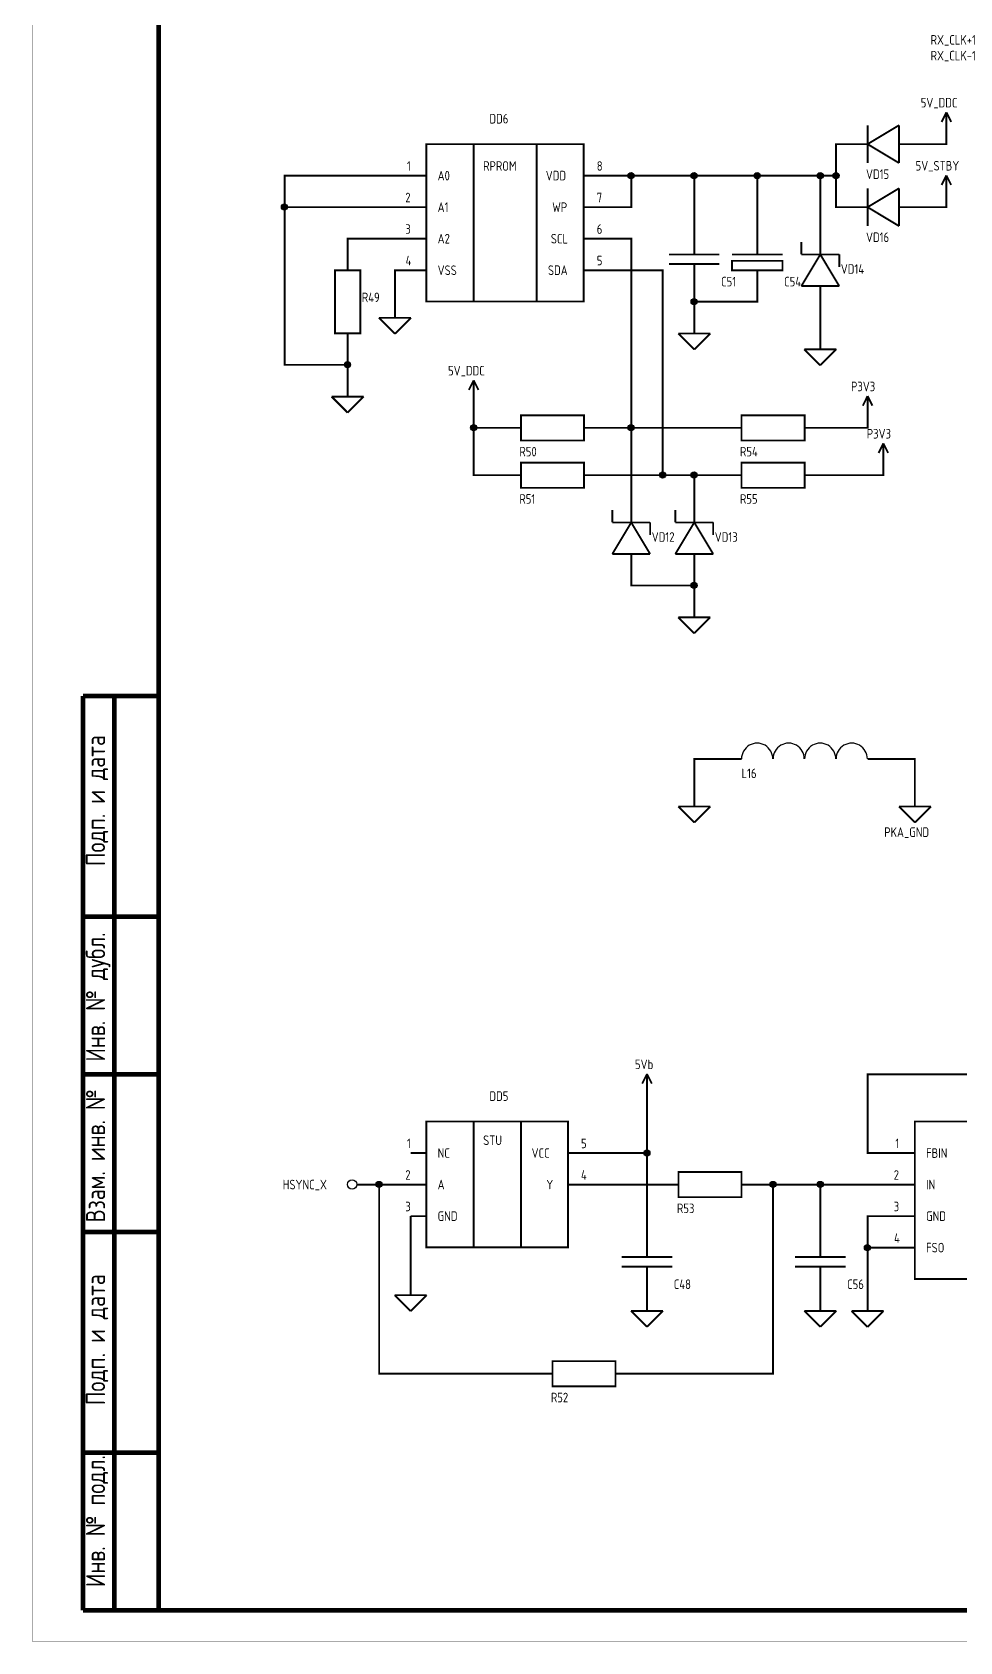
# Model space of a CAD drawing. Header units: millimetres. Extents: x 0 to 594, y 0 to 420.
# Drawn here: x 0 to 147.1, y 0 to 255.3 of the extents above; entities that cross this region are included whole.
import ezdxf

# ---------------------------------------------------------------- set-up
doc = ezdxf.new("R2010")
doc.units = ezdxf.units.MM
doc.layers.add('Sheet', color=7, linetype='Continuous')
doc.styles.get("Standard").update_dxf_attribs({"font": 'gost.TTF', "oblique": 15})

msp = doc.modelspace()

# ---------------------------------------------------------------- linework, layer by layer
at = {"layer": 'Sheet'}
for points, const_width in [([(0, 420), (593.96, 420), (593.96, 0.04), (0, 0.04), (0, 420)], 0.0991), ([(20, 415), (20, 5)], 0.749), ([(145, 242.54), (144.24, 241.02)], 0.3), ([(145, 242.54), (145.76, 241.02)], 0.3), ([(145, 240), (145, 242.54)], 0.3), ([(137.5, 240.5), (132.5, 237.5)], 0.3), ([(132.5, 234.5), (132.5, 240.5)], 0.3), ([(137.5, 234.5), (137.5, 240.5)], 0.3), ([(140, 237.5), (145, 237.5), (145, 240)], 0.3), ([(62.5, 237.5), (87.46, 237.5), (87.46, 212.54), (62.5, 212.54), (62.5, 237.5)], 0.3), ([(70, 237.5), (70, 212.5)], 0.3), ([(80, 237.5), (80, 212.5)], 0.3), ([(130, 227.5), (127.5, 227.5), (127.5, 232.5), (127.5, 237.5), (130, 237.5)], 0.3), ([(132.5, 237.5), (130, 237.5)], 0.3), ([(137.5, 234.5), (132.5, 237.5)], 0.3), ([(137.5, 237.5), (140, 237.5)], 0.3), ([(60, 232.5), (40, 232.5), (40, 227.5)], 0.3), ([(62.5, 232.5), (60, 232.5)], 0.3), ([(87.5, 232.5), (90, 232.5)], 0.3), ([(95, 232.5), (95, 227.5), (90, 227.5)], 0.3), ([(90, 232.5), (95, 232.5), (105, 232.5)], 0.3), ([(105, 222.5), (105, 232.5), (115, 232.5), (125, 232.5)], 0.3), ([(115, 232.5), (115, 222.5)], 0.3), ([(127.5, 232.5), (125, 232.5), (125, 222.5)], 0.3), ([(145, 232.54), (144.24, 231.02)], 0.3), ([(145, 232.54), (145.76, 231.02)], 0.3), ([(145, 230), (145, 232.54)], 0.3), ([(137.5, 230.5), (132.5, 227.5)], 0.3), ([(132.5, 224.5), (132.5, 230.5)], 0.3), ([(137.5, 224.5), (137.5, 230.5)], 0.3), ([(140, 227.5), (145, 227.5), (145, 230)], 0.3), ([(50, 205), (50, 202.5), (40, 202.5), (40, 227.5), (60, 227.5)], 0.3), ([(62.5, 227.5), (60, 227.5)], 0.3), ([(87.5, 227.5), (90, 227.5)], 0.3), ([(132.5, 227.5), (130, 227.5)], 0.3), ([(137.5, 224.5), (132.5, 227.5)], 0.3), ([(137.5, 227.5), (140, 227.5)], 0.3), ([(60, 222.5), (50, 222.5), (50, 220)], 0.3), ([(62.5, 222.5), (60, 222.5)], 0.3), ([(87.5, 222.5), (90, 222.5)], 0.3), ([(95, 180), (95, 192.5), (95, 222.5), (90, 222.5)], 0.3), ([(105, 220), (105, 222.5)], 0.3), ([(115, 220), (115, 222.5)], 0.3), ([(122, 222), (122, 220)], 0.3), ([(125, 220), (125, 222.5)], 0.3), ([(50, 217.5), (50, 220)], 0.3), ([(101, 220), (109, 220)], 0.3), ([(111, 220), (119, 220)], 0.3), ([(122, 215), (125, 220)], 0.3), ([(122, 220), (128, 220)], 0.3), ([(128, 215), (125, 220)], 0.3), ([(128, 220), (128, 218)], 0.3), ([(50, 207.5), (48, 207.5), (48, 217.5), (52, 217.5), (52, 207.5), (50, 207.5)], 0.3), ([(60, 217.5), (57.5, 217.5), (57.5, 212.5)], 0.3), ([(62.5, 217.5), (60, 217.5)], 0.3), ([(87.5, 217.5), (90, 217.5)], 0.3), ([(90, 217.5), (100, 217.5), (100, 185)], 0.3), ([(109, 218.5), (101, 218.5)], 0.3), ([(105, 218.5), (105, 216)], 0.3), ([(119, 219), (111, 219), (111, 217.5), (119, 217.5), (119, 219)], 0.3), ([(115, 217.5), (115, 216)], 0.3), ([(105, 210), (105, 212.5), (115, 212.5), (115, 216)], 0.3), ([(105, 212.5), (105, 216)], 0.3), ([(122, 215), (128, 215)], 0.3), ([(125, 215), (125, 212.5)], 0.3), ([(57.5, 212.5), (57.5, 209.96)], 0.3), ([(125, 207.5), (125, 212.5)], 0.3), ([(54.96, 209.96), (60.04, 209.96)], 0.3), ([(54.96, 209.96), (57.5, 207.42)], 0.3), ([(60.04, 209.96), (57.5, 207.42)], 0.3), ([(105, 210), (105, 207.46)], 0.3), ([(50, 207.5), (50, 205)], 0.3), ([(102.46, 207.46), (107.54, 207.46)], 0.3), ([(102.46, 207.46), (105, 204.92)], 0.3), ([(107.54, 207.46), (105, 204.92)], 0.3), ([(125, 207.5), (125, 204.96)], 0.3), ([(122.46, 204.96), (127.54, 204.96)], 0.3), ([(122.46, 204.96), (125, 202.42)], 0.3), ([(127.54, 204.96), (125, 202.42)], 0.3), ([(50, 202.5), (50, 200)], 0.3), ([(50, 200), (50, 197.46)], 0.3), ([(70, 200.04), (69.24, 198.52)], 0.3), ([(70, 200.04), (70.76, 198.52)], 0.3), ([(70, 197.5), (70, 200.04)], 0.3), ([(47.46, 197.46), (52.54, 197.46)], 0.3), ([(47.46, 197.46), (50, 194.92)], 0.3), ([(52.54, 197.46), (50, 194.92)], 0.3), ([(75, 185), (70, 185), (70, 192.5), (70, 197.5)], 0.3), ([(132.5, 197.54), (131.74, 196.02)], 0.3), ([(132.5, 197.54), (133.26, 196.02)], 0.3), ([(132.5, 195), (132.5, 197.54)], 0.3), ([(87.5, 192.5), (87.5, 190.5), (77.5, 190.5), (77.5, 194.5), (87.5, 194.5), (87.5, 192.5)], 0.3), ([(122.5, 192.5), (122.5, 190.5), (112.5, 190.5), (112.5, 194.5), (122.5, 194.5), (122.5, 192.5)], 0.3), ([(125, 192.5), (132.5, 192.5), (132.5, 195)], 0.3), ([(70, 192.5), (75, 192.5)], 0.3), ([(77.5, 192.5), (75, 192.5)], 0.3), ([(87.5, 192.5), (90, 192.5)], 0.3), ([(90, 192.5), (95, 192.5)], 0.3), ([(110, 192.5), (95, 192.5)], 0.3), ([(112.5, 192.5), (110, 192.5)], 0.3), ([(122.5, 192.5), (125, 192.5)], 0.3), ([(135, 190.04), (134.24, 188.52)], 0.3), ([(135, 190.04), (135.76, 188.52)], 0.3), ([(135, 187.5), (135, 190.04)], 0.3), ([(87.5, 185), (87.5, 183), (77.5, 183), (77.5, 187), (87.5, 187), (87.5, 185)], 0.3), ([(122.5, 185), (122.5, 183), (112.5, 183), (112.5, 187), (122.5, 187), (122.5, 185)], 0.3), ([(125, 185), (135, 185), (135, 187.5)], 0.3), ([(77.5, 185), (75, 185)], 0.3), ([(87.5, 185), (90, 185)], 0.3), ([(105, 185), (100, 185), (90, 185)], 0.3), ([(110, 185), (105, 185), (105, 180)], 0.3), ([(112.5, 185), (110, 185)], 0.3), ([(122.5, 185), (125, 185)], 0.3), ([(92, 179.5), (92, 177.5)], 0.3), ([(95, 177.5), (95, 180)], 0.3), ([(102, 179.5), (102, 177.5)], 0.3), ([(105, 177.5), (105, 180)], 0.3), ([(92, 172.5), (95, 177.5)], 0.3), ([(92, 177.5), (98, 177.5)], 0.3), ([(98, 172.5), (95, 177.5)], 0.3), ([(98, 177.5), (98, 175.5)], 0.3), ([(102, 172.5), (105, 177.5)], 0.3), ([(102, 177.5), (108, 177.5)], 0.3), ([(108, 172.5), (105, 177.5)], 0.3), ([(108, 177.5), (108, 175.5)], 0.3), ([(92, 172.5), (98, 172.5)], 0.3), ([(95, 172.5), (95, 170)], 0.3), ([(102, 172.5), (108, 172.5)], 0.3), ([(105, 172.5), (105, 170)], 0.3), ([(95, 170), (95, 167.5), (105, 167.5), (105, 170)], 0.3), ([(105, 165), (105, 167.5)], 0.3), ([(105, 165), (105, 162.46)], 0.3), ([(102.46, 162.46), (107.54, 162.46)], 0.3), ([(102.46, 162.46), (105, 159.92)], 0.3), ([(107.54, 162.46), (105, 159.92)], 0.3), ([(8, 5), (8, 150)], 0.749), ([(8, 150), (20, 150)], 0.749), ([(13, 150), (13, 5)], 0.749), ([(110, 140), (105, 140), (105, 135)], 0.3), ([(112.5, 140), (110, 140)], 0.3), ([(132.5, 140), (135, 140)], 0.3), ([(135, 140), (140, 140), (140, 135)], 0.3), ([(105, 135), (105, 132.46)], 0.3), ([(140, 135), (140, 132.46)], 0.3), ([(102.46, 132.46), (107.54, 132.46)], 0.3), ([(102.46, 132.46), (105, 129.92)], 0.3), ([(107.54, 132.46), (105, 129.92)], 0.3), ([(137.46, 132.46), (142.54, 132.46)], 0.3), ([(137.46, 132.46), (140, 129.92)], 0.3), ([(142.54, 132.46), (140, 129.92)], 0.3), ([(8, 115), (20, 115)], 0.749), ([(20, 90), (8, 90)], 0.749), ([(97.5, 90.04), (96.74, 88.52)], 0.3), ([(97.5, 90.04), (98.26, 88.52)], 0.3), ([(97.5, 87.5), (97.5, 90.04)], 0.3), ([(287.5, 90), (132.5, 90), (132.5, 77.5), (137.5, 77.5)], 0.3), ([(97.5, 77.5), (97.5, 87.5)], 0.3), ([(62.5, 82.5), (84.96, 82.5), (84.96, 62.54), (62.5, 62.54), (62.5, 82.5)], 0.3), ([(70, 82.5), (70, 62.5)], 0.3), ([(77.5, 82.5), (77.5, 62.5)], 0.3), ([(140, 82.5), (164.96, 82.5), (164.96, 57.54), (140, 57.54), (140, 82.5)], 0.3), ([(62.5, 77.5), (60, 77.5)], 0.3), ([(85, 77.5), (87.5, 77.5)], 0.3), ([(87.5, 77.5), (97.5, 77.5), (97.5, 63.5)], 0.3), ([(140, 77.5), (137.5, 77.5)], 0.3), ([(102.5, 72.5), (102.5, 74.5), (112.5, 74.5), (112.5, 70.5), (102.5, 70.5), (102.5, 72.5)], 0.3), ([(52.5, 72.5), (51.48, 72.5)], 0.3), ([(52.5, 72.5), (55, 72.5), (60, 72.5)], 0.3), ([(80, 42.5), (55, 42.5), (55, 72.5)], 0.3), ([(62.5, 72.5), (60, 72.5)], 0.3), ([(85, 72.5), (87.5, 72.5)], 0.3), ([(87.5, 72.5), (100, 72.5)], 0.3), ([(95, 42.5), (117.5, 42.5), (117.5, 72.5), (115, 72.5)], 0.3), ([(102.5, 72.5), (100, 72.5)], 0.3), ([(112.5, 72.5), (115, 72.5)], 0.3), ([(117.5, 72.5), (125, 72.5), (137.5, 72.5)], 0.3), ([(125, 63.5), (125, 72.5)], 0.3), ([(140, 72.5), (137.5, 72.5)], 0.3), ([(62.5, 67.5), (60, 67.5)], 0.3), ([(60, 67.5), (60, 57.5)], 0.3), ([(137.5, 67.5), (132.5, 67.5), (132.5, 62.5)], 0.3), ([(140, 67.5), (137.5, 67.5)], 0.3), ([(8, 65), (20, 65)], 0.749), ([(97.5, 61), (97.5, 63.5)], 0.3), ([(125, 61), (125, 63.5)], 0.3), ([(137.5, 62.5), (132.5, 62.5), (132.5, 55)], 0.3), ([(140, 62.5), (137.5, 62.5)], 0.3), ([(93.5, 61), (101.5, 61)], 0.3), ([(101.5, 59.5), (93.5, 59.5)], 0.3), ([(97.5, 59.5), (97.5, 57)], 0.3), ([(121, 61), (129, 61)], 0.3), ([(129, 59.5), (121, 59.5)], 0.3), ([(125, 59.5), (125, 57)], 0.3), ([(60, 57.5), (60, 54.96)], 0.3), ([(97.5, 57), (97.5, 55)], 0.3), ([(125, 57), (125, 55)], 0.3), ([(57.46, 54.96), (62.54, 54.96)], 0.3), ([(57.46, 54.96), (60, 52.42)], 0.3), ([(62.54, 54.96), (60, 52.42)], 0.3), ([(97.5, 55), (97.5, 52.46)], 0.3), ([(125, 55), (125, 52.46)], 0.3), ([(132.5, 55), (132.5, 52.46)], 0.3), ([(94.96, 52.46), (100.04, 52.46)], 0.3), ([(94.96, 52.46), (97.5, 49.92)], 0.3), ([(100.04, 52.46), (97.5, 49.92)], 0.3), ([(122.46, 52.46), (127.54, 52.46)], 0.3), ([(122.46, 52.46), (125, 49.92)], 0.3), ([(127.54, 52.46), (125, 49.92)], 0.3), ([(129.96, 52.46), (135.04, 52.46)], 0.3), ([(129.96, 52.46), (132.5, 49.92)], 0.3), ([(135.04, 52.46), (132.5, 49.92)], 0.3), ([(82.5, 42.5), (82.5, 44.5), (92.5, 44.5), (92.5, 40.5), (82.5, 40.5), (82.5, 42.5)], 0.3), ([(82.5, 42.5), (80, 42.5)], 0.3), ([(92.5, 42.5), (95, 42.5)], 0.3), ([(20, 30), (8, 30)], 0.749), ([(589, 5), (8, 5)], 0.749), ([(20, 5), (8, 5)], 0.749)]:
    msp.add_lwpolyline(points, dxfattribs=dict(at, const_width=const_width))
at = {"layer": 'Sheet', "const_width": 0.508}
for points in [[(94.75, 232.5, 1), (95.25, 232.5, 1)], [(104.75, 232.5, 1), (105.25, 232.5, 1)], [(114.75, 232.5, 1), (115.25, 232.5, 1)], [(124.75, 232.5, 1), (125.25, 232.5, 1)], [(127.25, 232.5, 1), (127.75, 232.5, 1)], [(39.75, 227.5, 1), (40.25, 227.5, 1)], [(104.75, 212.5, 1), (105.25, 212.5, 1)], [(49.75, 202.5, 1), (50.25, 202.5, 1)], [(69.75, 192.5, 1), (70.25, 192.5, 1)], [(94.75, 192.5, 1), (95.25, 192.5, 1)], [(99.75, 185, 1), (100.25, 185, 1)], [(104.75, 185, 1), (105.25, 185, 1)], [(104.75, 167.5, 1), (105.25, 167.5, 1)], [(97.25, 77.5, 1), (97.75, 77.5, 1)], [(54.75, 72.5, 1), (55.25, 72.5, 1)], [(117.25, 72.5, 1), (117.75, 72.5, 1)], [(124.75, 72.5, 1), (125.25, 72.5, 1)], [(132.25, 62.5, 1), (132.75, 62.5, 1)]]:
    msp.add_lwpolyline(points, format="xyb", close=True, dxfattribs=at)
at = {"layer": 'Sheet'}
for centre in [(39.98, 227.52), (39.98, 227.52), (39.98, 227.52), (39.98, 227.52), (104.98, 212.52), (104.98, 212.52), (104.98, 212.52), (104.98, 212.52), (99.98, 185.02), (99.98, 185.02), (99.98, 185.02), (99.98, 185.02), (104.98, 185.02), (104.98, 185.02), (104.98, 185.02), (104.98, 185.02)]:
    msp.add_circle(centre, 0.486, dxfattribs=at)
for centre, end in [((114.98, 140.02), 180.5003), ((119.98, 140.02), 180.5003), ((124.98, 140.02), 180.5003), ((129.98, 140.02), 180.5002)]:
    msp.add_arc(centre, 2.48, 359.5083, end, dxfattribs=at)
for centre, major_axis, ratio in [((94.98, 232.52), (0, 0.488), 0.997292), ((94.98, 232.52), (0, 0.488), 0.997292), ((94.98, 232.52), (0, 0.488), 0.997292), ((94.98, 232.52), (0, 0.488), 0.997292), ((104.98, 232.52), (0, 0.488), 0.997292), ((104.98, 232.52), (0, 0.488), 0.997292), ((104.98, 232.52), (0, 0.488), 0.997292), ((104.98, 232.52), (0, 0.488), 0.997292), ((114.98, 232.52), (0, 0.488), 0.997292), ((114.98, 232.52), (0, 0.488), 0.997292), ((114.98, 232.52), (0, 0.488), 0.997292), ((114.98, 232.52), (0, 0.488), 0.997292), ((124.98, 232.52), (0, 0.488), 0.997292), ((124.98, 232.52), (0, 0.488), 0.997292), ((124.98, 232.52), (0, 0.488), 0.997292), ((124.98, 232.52), (0, 0.488), 0.997292), ((127.48, 232.52), (0.488, 0), 0.99999), ((127.48, 232.52), (0.488, 0), 0.99999), ((127.48, 232.52), (0.488, 0), 0.99999), ((127.48, 232.52), (0.488, 0), 0.99999), ((49.98, 202.52), (0.486, 0), 0.999995), ((49.98, 202.52), (0.486, 0), 0.999995), ((49.98, 202.52), (0.486, 0), 0.999995), ((49.98, 202.52), (0.486, 0), 0.999995), ((69.98, 192.52), (0.486, 0), 0.999979), ((69.98, 192.52), (0.486, 0), 0.999979), ((69.98, 192.52), (0.486, 0), 0.999979), ((69.98, 192.52), (0.486, 0), 0.999979), ((94.98, 192.52), (0.486, 0), 0.999979), ((94.98, 192.52), (0.486, 0), 0.999979), ((94.98, 192.52), (0.486, 0), 0.999979), ((94.98, 192.52), (0.486, 0), 0.999979), ((94.98, 192.52), (0.486, 0), 0.999979), ((94.98, 192.52), (0.486, 0), 0.999979), ((104.98, 167.52), (0, 0.488), 0.997292), ((104.98, 167.52), (0, 0.488), 0.997292), ((104.98, 167.52), (0, 0.488), 0.997292), ((104.98, 167.52), (0, 0.488), 0.997292), ((97.48, 77.52), (0.488, 0), 0.997281), ((97.48, 77.52), (0.488, 0), 0.997281), ((97.48, 77.52), (0.488, 0), 0.997281), ((97.48, 77.52), (0.488, 0), 0.997281), ((50.7, 72.52), (0.741, 0), 0.999976), ((54.98, 72.52), (0, 0.488), 0.999969), ((54.98, 72.52), (0, 0.488), 0.999969), ((54.98, 72.52), (0, 0.488), 0.999969), ((54.98, 72.52), (0, 0.488), 0.999969), ((117.48, 72.52), (0, 0.488), 0.999958), ((117.48, 72.52), (0, 0.488), 0.999958), ((117.48, 72.52), (0, 0.488), 0.999958), ((117.48, 72.52), (0, 0.488), 0.999958), ((124.98, 72.52), (0, 0.488), 0.99725), ((124.98, 72.52), (0, 0.488), 0.99725), ((124.98, 72.52), (0, 0.488), 0.99725), ((124.98, 72.52), (0, 0.488), 0.99725), ((132.48, 62.52), (0, 0.488), 0.997292), ((132.48, 62.52), (0, 0.488), 0.997292), ((132.48, 62.52), (0, 0.488), 0.997292), ((132.48, 62.52), (0, 0.488), 0.997292)]:
    msp.add_ellipse(centre, major_axis=major_axis, ratio=ratio, dxfattribs=at)

# ---------------------------------------------------------------- texts
for s, height, p in [('RX_CLK+1', 1.524, (142.5, 253.27)), ('RX_CLK-1', 1.524, (142.5, 250.77)), ('5V_DDC', 1.524, (140.93, 243.31)), ('DD6', 1.524, (72.5, 240.77)), ('1', 1.52, (59.41, 233.27)), ('A0', 1.524, (64.28, 231.74)), ('RPROM', 1.524, (71.5, 233.27)), ('VDD', 1.524, (81.44, 231.74)), ('8', 1.52, (89.53, 233.27)), ('VD15', 1.524, (132.25, 231.97)), ('5V_STBY', 1.524, (140.12, 233.31)), ('2', 1.52, (59.15, 228.27)), ('7', 1.52, (89.53, 228.27)), ('A1', 1.524, (64.28, 226.74)), ('WP', 1.524, (82.46, 226.74)), ('3', 1.52, (59.15, 223.27)), ('6', 1.52, (89.53, 223.27)), ('A2', 1.524, (64.28, 221.74)), ('SCL', 1.524, (82.24, 221.74)), ('VD16', 1.524, (132.25, 221.97)), ('4', 1.52, (59.2, 218.27)), ('5', 1.52, (89.53, 218.27)), ('VSS', 1.524, (64.28, 216.74)), ('SDA', 1.524, (81.78, 216.74)), ('VD14', 1.524, (128.25, 216.93)), ('C51', 1.524, (109.25, 214.93)), ('C54', 1.524, (119.25, 214.93)), ('R49', 1.524, (52.25, 212.43)), ('5V_DDC', 1.524, (65.93, 200.81)), ('P3V3', 1.524, (129.87, 198.31)), ('P3V3', 1.524, (132.37, 190.81)), ('R50', 1.524, (77.25, 187.97)), ('R54', 1.524, (112.25, 187.97)), ('R51', 1.524, (77.25, 180.47)), ('R55', 1.524, (112.25, 180.47)), ('VD12', 1.524, (98.25, 174.43)), ('VD13', 1.524, (108.25, 174.43)), ('L16', 1.524, (112.5, 136.96)), ('PKA_GND', 1.524, (135.14, 127.63)), ('5Vb', 1.524, (95.59, 90.81)), ('DD5', 1.524, (72.5, 85.77)), ('1', 1.52, (59.41, 78.27)), ('STU', 1.524, (71.5, 78.77)), ('5', 1.52, (87.03, 78.27)), ('1', 1.52, (136.91, 78.27)), ('NC', 1.524, (64.28, 76.74)), ('VCC', 1.524, (79.19, 76.74)), ('FBIN', 1.524, (141.78, 76.74)), ('2', 1.52, (59.15, 73.27)), ('4', 1.52, (87.03, 73.27)), ('2', 1.52, (136.65, 73.27)), ('HSYNC_X', 1.524, (39.7, 71.74)), ('A', 1.52, (64.28, 71.74)), ('Y', 1.52, (81.53, 71.74)), ('IN', 1.524, (141.78, 71.74)), ('3', 1.52, (59.15, 68.27)), ('R53', 1.524, (102.25, 67.97)), ('3', 1.52, (136.65, 68.27)), ('GND', 1.524, (64.28, 66.74)), ('GND', 1.524, (141.78, 66.74)), ('4', 1.52, (136.7, 63.27)), ('FSO', 1.524, (141.78, 61.74)), ('C48', 1.524, (101.75, 55.93)), ('C56', 1.524, (129.25, 55.93)), ('R52', 1.524, (82.25, 37.97))]:
    msp.add_text(s, height=height, dxfattribs=at).set_placement(p)
for s, p in [('Подп. и дата', (11.53, 123)), ('Инв. № дубл.', (11.53, 92)), ('Взам. инв. №', (11.53, 66.5)), ('Подп. и дата', (11.53, 37.5)), ('Инв. № подл.', (11.53, 8.66))]:
    msp.add_text(s, height=3.048, rotation=90, dxfattribs=at).set_placement(p)

doc.saveas('drawing.dxf')
